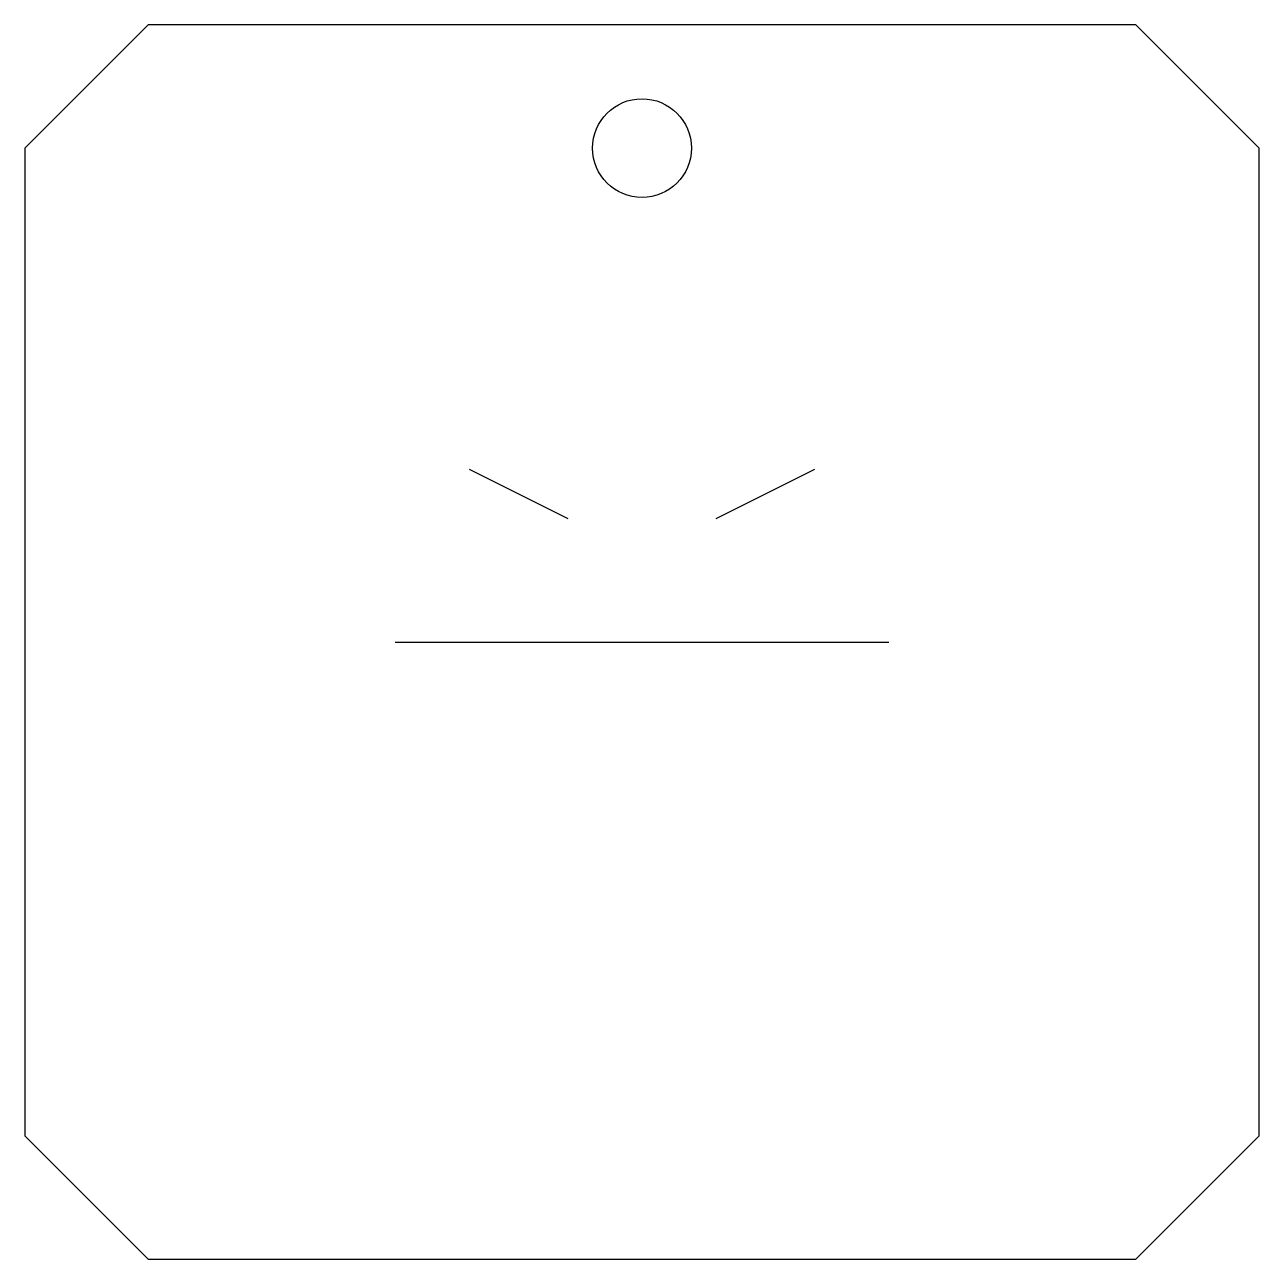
# Model space of a CAD drawing. Extents: x 0 to 50, y 0 to 50.
import ezdxf

# ---------------------------------------------------------------- set-up
doc = ezdxf.new("R2010")
doc.units = 0
doc.layers.add('CUT_VECTOR', color=1, linetype='CONTINUOUS')
doc.layers.add('SCAN_RASTER', color=7, linetype='CONTINUOUS')

msp = doc.modelspace()

# ---------------------------------------------------------------- linework, layer by layer
at = {"layer": 'CUT_VECTOR'}
msp.add_lwpolyline([(5, 0), (45, 0), (50, 5), (50, 45), (45, 50), (5, 50), (0, 45), (0, 5), (5, 0)], close=True, dxfattribs=at)
msp.add_circle((25, 45), 2, dxfattribs=at)
at = {"layer": 'SCAN_RASTER'}
for p, q in [((18, 32), (22, 30)), ((28, 30), (32, 32)), ((15, 25), (35, 25))]:
    msp.add_line(p, q, dxfattribs=at)

doc.saveas('drawing.dxf')
